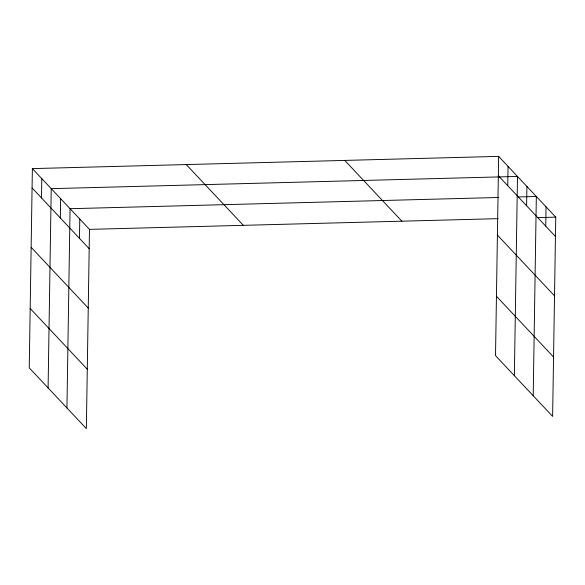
<?xml version="1.0" encoding="UTF-8"?>
<svg xmlns="http://www.w3.org/2000/svg" width="585" height="585" viewBox="0 0 585 585"><rect width="100%" height="100%" fill="white"/><g stroke="black" fill="none" stroke-linecap="round" stroke-linejoin="round"><path stroke-width="0.88" d="M32.38 168.604L29.25 367.855L86.353 428.615L89.483 229.364L32.38 168.604L498.647 156.385L555.75 217.145L552.62 416.396L495.517 355.636L498.647 156.385M41.498 197.957L41.798 178.63M48.094 387.906L51.224 188.655L517.491 176.436L514.361 375.687M60.343 218.008L60.643 198.681M66.939 407.957L70.068 208.706L498.544 197.481M79.472 238.358L79.772 219.031M507.765 185.737L508.072 166.411M526.61 205.788L526.917 186.461M533.206 395.738L536.335 196.487L518.339 196.962M545.739 226.146L546.046 206.819M89.483 229.364L498.164 218.658M537.754 217.62L555.75 217.145M498.347 175.712L555.443 236.472M497.411 235.09L554.514 295.849M496.453 296.266L553.556 357.025M344.777 160.422L401.88 221.181M186.249 164.568L243.353 225.335M32.08 187.931L89.176 248.691M31.144 247.301L88.247 308.061M30.186 308.478L87.282 369.237"/></g></svg>
